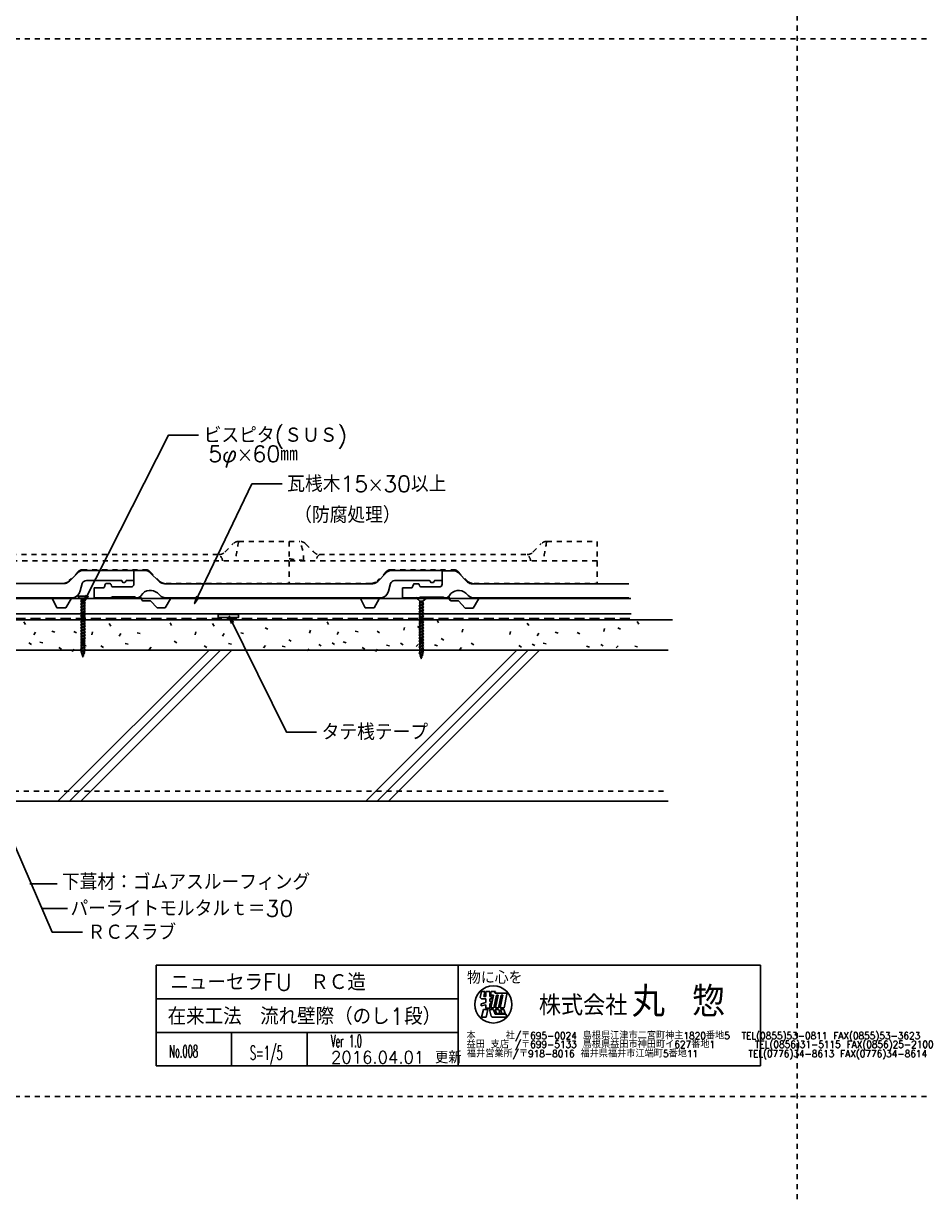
# Model space of a CAD drawing. Extents: x -1727 to 4652, y -2308 to 2357.
# Drawn here: x -768 to 123, y -1146 to 15 of the extents above; entities that cross this region are included whole.
import ezdxf

# ---------------------------------------------------------------- set-up
doc = ezdxf.new("R2010")
doc.units = 0
doc.header["$LTSCALE"] = 5
doc.linetypes.add('DASHED2', pattern=[3, 2, -1])
doc.linetypes.add('DOT', pattern=[2, 1, -1])
for name, color, linetype in [('0-0', 7, 'CONTINUOUS'), ('0-1', 7, 'CONTINUOUS'), ('0-2', 7, 'CONTINUOUS'), ('0-3', 7, 'CONTINUOUS'), ('0-4', 7, 'CONTINUOUS'), ('0-A', 7, 'CONTINUOUS')]:
    doc.layers.add(name, color=color, linetype=linetype)
doc.styles.get("Standard").update_dxf_attribs({"font": 'txt.shx', "bigfont": 'extfont.shx'})

msp = doc.modelspace()

# ---------------------------------------------------------------- linework, layer by layer
at = {"layer": '0-0', "color": 7, "linetype": 'CONTINUOUS'}
for p, q in [((-36.506, -919.6573), (-636.506, -919.6573)), ((-636.506, -919.6573), (-636.506, -1019.6573)), ((-336.506, -919.6573), (-336.506, -1019.6573)), ((-36.506, -919.6573), (-36.506, -1019.6573)), ((-314.8072, -951.6949), (-313.3294, -945.8791)), ((-314.8072, -951.6949), (-313.5114, -952.9774)), ((-313.3294, -945.8791), (-309.9856, -945.8791)), ((-310.9695, -950.7153), (-309.9856, -945.8791)), ((-310.9695, -950.7153), (-309.152, -950.7153)), ((-309.152, -945.8791), (-309.152, -950.7153)), ((-309.152, -945.8791), (-305.2908, -945.8791)), ((-305.2908, -950.7153), (-305.2908, -945.8791)), ((-305.2908, -950.7153), (-303.475, -950.7153)), ((-303.9261, -945.7406), (-304.6578, -949.3372)), ((-304.6578, -949.3372), (-301.5993, -949.3372)), ((-301.5993, -949.3372), (-304.1712, -961.9794)), ((-303.9261, -945.7406), (-299.6987, -945.7406)), ((-303.475, -950.7153), (-303.475, -952.9774)), ((-298.5261, -949.3372), (-301.098, -961.9794)), ((-299.6987, -945.7406), (-300.039, -947.4131)), ((-300.039, -947.4131), (-288.8883, -947.4131)), ((-296.841, -949.3372), (-299.4129, -961.9794)), ((-298.5261, -949.3372), (-296.841, -949.3372)), ((-293.9946, -949.3372), (-296.5665, -961.9794)), ((-292.2937, -949.3372), (-294.8656, -961.9794)), ((-293.9946, -949.3372), (-292.2937, -949.3372)), ((-288.247, -948.4968), (-290.9899, -961.9794)), ((-336.506, -952.9907), (-636.506, -952.9907)), ((-313.8585, -957.9387), (-309.152, -956.737)), ((-313.8585, -957.9387), (-313.8585, -960.1245)), ((-313.8585, -960.1245), (-309.152, -958.9228)), ((-313.5114, -952.9774), (-309.152, -952.9774)), ((-311.5392, -963.4821), (-313.3735, -971.2213)), ((-311.5392, -963.4821), (-307.1293, -963.4821)), ((-309.386, -962.3814), (-305.2908, -962.3814)), ((-309.152, -952.9774), (-309.152, -956.737)), ((-309.152, -958.9228), (-309.152, -962.4594)), ((-307.1293, -963.4821), (-308.9636, -971.2213)), ((-305.5976, -963.4821), (-303.6853, -970.1773)), ((-305.5976, -963.4821), (-301.4996, -963.4821)), ((-305.2908, -955.7512), (-305.2908, -952.9774)), ((-305.2908, -952.9774), (-303.475, -952.9774)), ((-305.2908, -955.7512), (-303.7076, -955.3469)), ((-305.2908, -957.937), (-304.0316, -957.6155)), ((-305.2908, -962.3814), (-305.2908, -957.937)), ((-304.1712, -961.9794), (-301.098, -961.9794)), ((-303.7076, -955.3469), (-304.0316, -957.6155)), ((-301.4996, -963.4821), (-300.0227, -968.1976)), ((-299.9355, -963.4821), (-298.6729, -967.5137)), ((-299.9355, -963.4821), (-296.3489, -963.4821)), ((-299.4129, -961.9794), (-296.5665, -961.9794)), ((-296.3489, -963.4821), (-295.0862, -967.5137)), ((-294.8656, -961.9794), (-290.9899, -961.9794)), ((-294.5653, -963.4821), (-293.3026, -967.5137)), ((-294.5653, -963.4821), (-291.1186, -963.4821)), ((-291.1186, -963.4821), (-289.8559, -967.5137)), ((-308.9636, -971.2213), (-313.3735, -971.2213)), ((-301.034, -971.4013), (-288.6724, -971.4013)), ((-300.0227, -968.1976), (-289.0108, -968.1976)), ((-298.6729, -967.5137), (-295.0862, -967.5137)), ((-293.3026, -967.5137), (-289.8559, -967.5137)), ((-289.0108, -968.1976), (-288.6724, -971.4013)), ((-336.506, -986.324), (-636.506, -986.324)), ((-561.506, -986.324), (-561.506, -1019.6573)), ((-486.506, -986.324), (-486.506, -1019.6573)), ((-636.506, -1019.6573), (-36.506, -1019.6573))]:
    msp.add_line(p, q, dxfattribs=at)
msp.add_circle((-301.6509, -958.6021), 18.4473, dxfattribs=at)
for centre, radius, start, end in [((-289.7805, -948.6727), 1.5436, 6.5455, 54.6882), ((-301.3835, -968.6748), 2.7488, 213.1353, 277.3045)]:
    msp.add_arc(centre, radius, start, end, dxfattribs=at)
at = {"layer": '0-1', "color": 3, "linetype": 'CONTINUOUS'}
for p, q in [((-1070.2403, -555.5489), (-165.2006, -555.5489)), ((-1070.2403, -570.8949), (-165.0268, -570.8949))]:
    msp.add_line(p, q, dxfattribs=at)
at = {"layer": '0-1', "color": 4, "linetype": 'CONTINUOUS'}
for p, q in [((-714.0205, -553.2232), (-714.0215, -553.639)), ((-714.0215, -553.639), (-703.9592, -553.6626)), ((-714.0215, -553.639), (-710.5675, -556.8494)), ((-703.9582, -553.2468), (-714.0205, -553.2232)), ((-707.4542, -556.8567), (-710.5675, -556.8494)), ((-710.5415, -556.8494), (-710.5445, -558.1254)), ((-707.4542, -556.8567), (-707.4571, -558.1117)), ((-703.9592, -553.6626), (-707.4454, -556.8567)), ((-703.9592, -553.6626), (-703.9582, -553.2468)), ((-378.0885, -554.8396), (-378.0895, -555.2554)), ((-378.0895, -555.2554), (-368.0271, -555.279)), ((-378.0895, -555.2554), (-374.6355, -558.4657)), ((-368.0262, -554.8632), (-378.0885, -554.8396)), ((-368.0271, -555.279), (-371.5134, -558.4731)), ((-368.0271, -555.279), (-368.0262, -554.8632)), ((-706.6242, -568.6273), (-711.4301, -570.0817)), ((-706.6173, -565.6959), (-711.4232, -567.1504)), ((-711.4232, -567.1504), (-710.5646, -566.7023)), ((-711.4232, -567.1504), (-710.5667, -567.6025)), ((-706.6104, -562.7646), (-711.4163, -564.219)), ((-711.4163, -564.219), (-710.5577, -563.7709)), ((-711.4163, -564.219), (-710.5598, -564.6711)), ((-706.6036, -559.8332), (-711.4095, -561.2876)), ((-711.4095, -561.2876), (-710.5508, -560.8395)), ((-711.4095, -561.2876), (-710.5529, -561.7397)), ((-711.4027, -558.3852), (-710.7274, -558.104)), ((-710.4756, -558.1046), (-711.4027, -558.3852)), ((-711.4027, -558.3852), (-710.5461, -558.8373)), ((-707.2742, -558.1121), (-710.7274, -558.104)), ((-707.4828, -569.0754), (-710.5736, -570.5339)), ((-710.5667, -567.6025), (-710.5714, -569.6336)), ((-710.5667, -567.6025), (-710.5714, -569.6336)), ((-710.5714, -569.6336), (-707.4807, -568.1752)), ((-707.4484, -558.1117), (-710.5704, -558.1044)), ((-707.4759, -566.144), (-710.5667, -567.6025)), ((-710.5598, -564.6711), (-710.5646, -566.7023)), ((-710.5646, -566.7023), (-707.4738, -565.2438)), ((-707.4691, -563.2127), (-710.5598, -564.6711)), ((-710.5529, -561.7397), (-710.5577, -563.7709)), ((-710.5577, -563.7709), (-707.467, -562.3124)), ((-707.4622, -560.2813), (-710.5529, -561.7397)), ((-710.5461, -558.8373), (-710.5508, -560.8395)), ((-710.5508, -560.8395), (-707.4601, -559.381)), ((-709.0008, -558.1081), (-710.5461, -558.8373)), ((-710.5444, -558.1044), (-710.5445, -558.1254)), ((-707.4828, -569.0754), (-707.4876, -571.1066)), ((-706.6242, -568.6273), (-707.4828, -569.0754)), ((-707.4759, -566.144), (-707.4807, -568.1752)), ((-706.6242, -568.6273), (-707.4807, -568.1752)), ((-706.6173, -565.6959), (-707.4759, -566.144)), ((-707.4691, -563.2127), (-707.4738, -565.2438)), ((-706.6173, -565.6959), (-707.4738, -565.2438)), ((-706.6104, -562.7646), (-707.4691, -563.2127)), ((-707.4622, -560.2813), (-707.467, -562.3124)), ((-706.6104, -562.7646), (-707.467, -562.3124)), ((-706.6036, -559.8332), (-707.4622, -560.2813)), ((-706.6036, -559.8332), (-707.4601, -559.381)), ((-370.6853, -567.3123), (-375.4912, -568.7667)), ((-375.4912, -568.7667), (-374.6326, -568.3186)), ((-375.4912, -568.7667), (-374.6347, -569.2189)), ((-370.6784, -564.3809), (-375.4843, -565.8354)), ((-375.4843, -565.8354), (-374.6257, -565.3873)), ((-375.4843, -565.8354), (-374.6278, -566.2875)), ((-370.6715, -561.4495), (-375.4775, -562.904)), ((-375.4775, -562.904), (-374.6188, -562.4559)), ((-375.4775, -562.904), (-374.6209, -563.3561)), ((-375.4707, -560.0015), (-374.7954, -559.7204)), ((-374.5436, -559.721), (-375.4707, -560.0015)), ((-375.4707, -560.0015), (-374.6141, -560.4536)), ((-371.3421, -559.7285), (-374.7954, -559.7204)), ((-371.5163, -559.7281), (-374.6384, -559.7207)), ((-371.5222, -558.473), (-374.6355, -558.4657)), ((-371.5439, -567.7604), (-374.6347, -569.2189)), ((-374.6278, -566.2875), (-374.6326, -568.3186)), ((-374.6326, -568.3186), (-371.5418, -566.8602)), ((-371.5371, -564.829), (-374.6278, -566.2875)), ((-374.6209, -563.3561), (-374.6257, -565.3873)), ((-374.6257, -565.3873), (-371.5349, -563.9288)), ((-371.5302, -561.8976), (-374.6209, -563.3561)), ((-374.6141, -560.4536), (-374.6188, -562.4559)), ((-374.6188, -562.4559), (-371.5281, -560.9974)), ((-373.0688, -559.7244), (-374.6141, -560.4536)), ((-374.6095, -558.4658), (-374.6125, -559.7418)), ((-374.6124, -559.7208), (-374.6125, -559.7418)), ((-371.5439, -567.7604), (-371.5487, -569.7916)), ((-370.6853, -567.3123), (-371.5439, -567.7604)), ((-371.5371, -564.829), (-371.5418, -566.8602)), ((-370.6853, -567.3123), (-371.5418, -566.8602)), ((-370.6784, -564.3809), (-371.5371, -564.829)), ((-371.5302, -561.8976), (-371.5349, -563.9288)), ((-370.6784, -564.3809), (-371.5349, -563.9288)), ((-370.6715, -561.4495), (-371.5302, -561.8976)), ((-370.6715, -561.4495), (-371.5281, -560.9974)), ((-371.5222, -558.473), (-371.5251, -559.728)), ((-706.6517, -580.3528), (-711.4576, -581.8073)), ((-706.6448, -577.4215), (-711.4507, -578.8759)), ((-711.4507, -578.8759), (-710.5921, -578.4278)), ((-711.4507, -578.8759), (-710.5942, -579.328)), ((-706.6379, -574.4901), (-711.4438, -575.9445)), ((-711.4438, -575.9445), (-710.5852, -575.4964)), ((-711.4438, -575.9445), (-710.5873, -576.3966)), ((-706.631, -571.5587), (-711.437, -573.0131)), ((-711.437, -573.0131), (-710.5783, -572.565)), ((-711.437, -573.0131), (-710.5804, -573.4653)), ((-711.4301, -570.0817), (-710.5714, -569.6336)), ((-711.4301, -570.0817), (-710.5736, -570.5339)), ((-710.5942, -579.328), (-710.5989, -581.3592)), ((-710.5989, -581.3592), (-707.5082, -579.9007)), ((-707.5034, -577.8696), (-710.5942, -579.328)), ((-710.5873, -576.3966), (-710.5921, -578.4278)), ((-710.5921, -578.4278), (-707.5013, -576.9693)), ((-707.4966, -574.9382), (-710.5873, -576.3966)), ((-710.5804, -573.4653), (-710.5852, -575.4964)), ((-710.5852, -575.4964), (-707.4944, -574.038)), ((-707.4897, -572.0068), (-710.5804, -573.4653)), ((-710.5736, -570.5339), (-710.5783, -572.565)), ((-710.5783, -572.565), (-707.4876, -571.1066)), ((-706.6517, -580.3528), (-707.5103, -580.8009)), ((-707.5034, -577.8696), (-707.5082, -579.9007)), ((-706.6517, -580.3528), (-707.5082, -579.9007)), ((-706.6448, -577.4215), (-707.5034, -577.8696)), ((-707.4966, -574.9382), (-707.5013, -576.9693)), ((-706.6448, -577.4215), (-707.5013, -576.9693)), ((-706.6379, -574.4901), (-707.4966, -574.9382)), ((-707.4897, -572.0068), (-707.4944, -574.038)), ((-706.6379, -574.4901), (-707.4944, -574.038)), ((-706.631, -571.5587), (-707.4897, -572.0068)), ((-706.631, -571.5587), (-707.4876, -571.1066)), ((-370.7128, -579.0378), (-375.5187, -580.4923)), ((-375.5187, -580.4923), (-374.66, -580.0442)), ((-375.5187, -580.4923), (-374.6622, -580.9444)), ((-370.7059, -576.1064), (-375.5118, -577.5609)), ((-375.5118, -577.5609), (-374.6532, -577.1128)), ((-375.5118, -577.5609), (-374.6553, -578.013)), ((-370.699, -573.1751), (-375.5049, -574.6295)), ((-375.5049, -574.6295), (-374.6463, -574.1814)), ((-375.5049, -574.6295), (-374.6484, -575.0816)), ((-370.6922, -570.2437), (-375.4981, -571.6981)), ((-375.4981, -571.6981), (-374.6394, -571.25)), ((-375.4981, -571.6981), (-374.6415, -572.1502)), ((-371.5714, -579.4859), (-374.6622, -580.9444)), ((-374.6553, -578.013), (-374.66, -580.0442)), ((-374.66, -580.0442), (-371.5693, -578.5857)), ((-371.5645, -576.5546), (-374.6553, -578.013)), ((-374.6484, -575.0816), (-374.6532, -577.1128)), ((-374.6532, -577.1128), (-371.5624, -575.6543)), ((-371.5577, -573.6232), (-374.6484, -575.0816)), ((-374.6415, -572.1502), (-374.6463, -574.1814)), ((-374.6463, -574.1814), (-371.5556, -572.7229)), ((-371.5508, -570.6918), (-374.6415, -572.1502)), ((-374.6347, -569.2189), (-374.6394, -571.25)), ((-374.6347, -569.2189), (-374.6394, -571.25)), ((-374.6394, -571.25), (-371.5487, -569.7916)), ((-371.5714, -579.4859), (-371.5762, -581.5171)), ((-370.7128, -579.0378), (-371.5714, -579.4859)), ((-371.5645, -576.5546), (-371.5693, -578.5857)), ((-370.7128, -579.0378), (-371.5693, -578.5857)), ((-370.7059, -576.1064), (-371.5645, -576.5546)), ((-371.5577, -573.6232), (-371.5624, -575.6543)), ((-370.7059, -576.1064), (-371.5624, -575.6543)), ((-370.699, -573.1751), (-371.5577, -573.6232)), ((-371.5508, -570.6918), (-371.5556, -572.7229)), ((-370.699, -573.1751), (-371.5556, -572.7229)), ((-370.6922, -570.2437), (-371.5508, -570.6918)), ((-370.6922, -570.2437), (-371.5487, -569.7916)), ((-706.6791, -592.0784), (-711.4851, -593.5328)), ((-706.6723, -589.147), (-711.4782, -590.6014)), ((-711.4782, -590.6014), (-710.6195, -590.1533)), ((-711.4782, -590.6014), (-710.6217, -591.0535)), ((-706.6654, -586.2156), (-711.4713, -587.67)), ((-711.4713, -587.67), (-710.6127, -587.2219)), ((-711.4713, -587.67), (-710.6148, -588.1222)), ((-706.6585, -583.2842), (-711.4644, -584.7387)), ((-711.4644, -584.7387), (-710.6058, -584.2906)), ((-711.4644, -584.7387), (-710.6079, -585.1908)), ((-711.4576, -581.8073), (-710.5989, -581.3592)), ((-711.4576, -581.8073), (-710.601, -582.2594)), ((-710.6217, -591.0535), (-710.6264, -593.0847)), ((-710.6264, -593.0847), (-707.5357, -591.6262)), ((-707.5309, -589.5951), (-710.6217, -591.0535)), ((-710.6148, -588.1222), (-710.6195, -590.1533)), ((-710.6195, -590.1533), (-707.5288, -588.6949)), ((-707.524, -586.6637), (-710.6148, -588.1222)), ((-710.6079, -585.1908), (-710.6127, -587.2219)), ((-710.6127, -587.2219), (-707.5219, -585.7635)), ((-707.5172, -583.7323), (-710.6079, -585.1908)), ((-710.601, -582.2594), (-710.6058, -584.2906)), ((-710.6058, -584.2906), (-707.5151, -582.8321)), ((-707.5103, -580.8009), (-710.601, -582.2594)), ((-706.6791, -592.0784), (-707.5378, -592.5265)), ((-707.5309, -589.5951), (-707.5357, -591.6262)), ((-706.6791, -592.0784), (-707.5357, -591.6262)), ((-706.6723, -589.147), (-707.5309, -589.5951)), ((-707.524, -586.6637), (-707.5288, -588.6949)), ((-706.6723, -589.147), (-707.5288, -588.6949)), ((-706.6654, -586.2156), (-707.524, -586.6637)), ((-707.5172, -583.7323), (-707.5219, -585.7635)), ((-706.6654, -586.2156), (-707.5219, -585.7635)), ((-706.6585, -583.2842), (-707.5172, -583.7323)), ((-707.5103, -580.8009), (-707.5151, -582.8321)), ((-706.6585, -583.2842), (-707.5151, -582.8321)), ((-370.7403, -590.7634), (-375.5462, -592.2178)), ((-375.5462, -592.2178), (-374.6875, -591.7697)), ((-375.5462, -592.2178), (-374.6896, -592.6699)), ((-370.7334, -587.832), (-375.5393, -589.2864)), ((-375.5393, -589.2864), (-374.6807, -588.8383)), ((-375.5393, -589.2864), (-374.6828, -589.7385)), ((-370.7265, -584.9006), (-375.5324, -586.355)), ((-375.5324, -586.355), (-374.6738, -585.9069)), ((-375.5324, -586.355), (-374.6759, -586.8072)), ((-370.7196, -581.9692), (-375.5256, -583.4236)), ((-375.5256, -583.4236), (-374.6669, -582.9755)), ((-375.5256, -583.4236), (-374.669, -583.8758)), ((-371.5989, -591.2115), (-374.6896, -592.6699)), ((-374.6828, -589.7385), (-374.6875, -591.7697)), ((-374.6875, -591.7697), (-371.5968, -590.3112)), ((-371.592, -588.2801), (-374.6828, -589.7385)), ((-374.6759, -586.8072), (-374.6807, -588.8383)), ((-374.6807, -588.8383), (-371.5899, -587.3799)), ((-371.5851, -585.3487), (-374.6759, -586.8072)), ((-374.669, -583.8758), (-374.6738, -585.9069)), ((-374.6738, -585.9069), (-371.583, -584.4485)), ((-371.5783, -582.4173), (-374.669, -583.8758)), ((-374.6622, -580.9444), (-374.6669, -582.9755)), ((-374.6669, -582.9755), (-371.5762, -581.5171)), ((-371.5989, -591.2115), (-371.6037, -593.2426)), ((-370.7403, -590.7634), (-371.5989, -591.2115)), ((-371.592, -588.2801), (-371.5968, -590.3112)), ((-370.7403, -590.7634), (-371.5968, -590.3112)), ((-370.7334, -587.832), (-371.592, -588.2801)), ((-371.5851, -585.3487), (-371.5899, -587.3799)), ((-370.7334, -587.832), (-371.5899, -587.3799)), ((-370.7265, -584.9006), (-371.5851, -585.3487)), ((-371.5783, -582.4173), (-371.583, -584.4485)), ((-370.7265, -584.9006), (-371.583, -584.4485)), ((-370.7196, -581.9692), (-371.5783, -582.4173)), ((-370.7196, -581.9692), (-371.5762, -581.5171)), ((-706.7066, -603.8039), (-711.5125, -605.2583)), ((-706.6998, -600.8725), (-711.5057, -602.327)), ((-711.5057, -602.327), (-710.647, -601.8788)), ((-711.5057, -602.327), (-710.6491, -602.7791)), ((-706.6929, -597.9411), (-711.4988, -599.3956)), ((-711.4988, -599.3956), (-710.6402, -598.9475)), ((-711.4988, -599.3956), (-710.6423, -599.8477)), ((-706.686, -595.0098), (-711.4919, -596.4642)), ((-711.4919, -596.4642), (-710.6333, -596.0161)), ((-711.4919, -596.4642), (-710.6354, -596.9163)), ((-711.4851, -593.5328), (-710.6264, -593.0847)), ((-711.4851, -593.5328), (-710.6285, -593.9849)), ((-710.6491, -602.7791), (-710.6539, -604.8102)), ((-710.6539, -604.8102), (-707.5632, -603.3518)), ((-707.5584, -601.3206), (-710.6491, -602.7791)), ((-710.6423, -599.8477), (-710.647, -601.8788)), ((-710.647, -601.8788), (-707.5563, -600.4204)), ((-707.5515, -598.3892), (-710.6423, -599.8477)), ((-710.6354, -596.9163), (-710.6402, -598.9475)), ((-710.6402, -598.9475), (-707.5494, -597.489)), ((-707.5447, -595.4579), (-710.6354, -596.9163)), ((-710.6285, -593.9849), (-710.6333, -596.0161)), ((-710.6333, -596.0161), (-707.5425, -594.5576)), ((-707.5378, -592.5265), (-710.6285, -593.9849)), ((-706.7066, -603.8039), (-707.5653, -604.252)), ((-707.5584, -601.3206), (-707.5632, -603.3518)), ((-706.7066, -603.8039), (-707.5632, -603.3518)), ((-706.6998, -600.8725), (-707.5584, -601.3206)), ((-707.5515, -598.3892), (-707.5563, -600.4204)), ((-706.6998, -600.8725), (-707.5563, -600.4204)), ((-706.6929, -597.9411), (-707.5515, -598.3892)), ((-707.5447, -595.4579), (-707.5494, -597.489)), ((-706.6929, -597.9411), (-707.5494, -597.489)), ((-706.686, -595.0098), (-707.5447, -595.4579)), ((-707.5378, -592.5265), (-707.5425, -594.5576)), ((-706.686, -595.0098), (-707.5425, -594.5576)), ((-370.7677, -602.4889), (-375.5736, -603.9433)), ((-375.5736, -603.9433), (-374.715, -603.4952)), ((-375.5736, -603.9433), (-374.7171, -604.3954)), ((-370.7609, -599.5575), (-375.5668, -601.0119)), ((-375.5668, -601.0119), (-374.7081, -600.5638)), ((-375.5668, -601.0119), (-374.7102, -601.4641)), ((-370.754, -596.6261), (-375.5599, -598.0806)), ((-375.5599, -598.0806), (-374.7013, -597.6325)), ((-375.5599, -598.0806), (-374.7034, -598.5327)), ((-370.7471, -593.6947), (-375.553, -595.1492)), ((-375.553, -595.1492), (-374.6944, -594.7011)), ((-375.553, -595.1492), (-374.6965, -595.6013)), ((-371.6264, -602.937), (-374.7171, -604.3954)), ((-374.7102, -601.4641), (-374.715, -603.4952)), ((-374.715, -603.4952), (-371.6243, -602.0368)), ((-371.6195, -600.0056), (-374.7102, -601.4641)), ((-374.7034, -598.5327), (-374.7081, -600.5638)), ((-374.7081, -600.5638), (-371.6174, -599.1054)), ((-371.6126, -597.0742), (-374.7034, -598.5327)), ((-374.6965, -595.6013), (-374.7013, -597.6325)), ((-374.7013, -597.6325), (-371.6105, -596.174)), ((-371.6058, -594.1428), (-374.6965, -595.6013)), ((-374.6896, -592.6699), (-374.6944, -594.7011)), ((-374.6944, -594.7011), (-371.6037, -593.2426)), ((-371.6264, -602.937), (-371.6311, -604.9681)), ((-370.7677, -602.4889), (-371.6264, -602.937)), ((-371.6195, -600.0056), (-371.6243, -602.0368)), ((-370.7677, -602.4889), (-371.6243, -602.0368)), ((-370.7609, -599.5575), (-371.6195, -600.0056)), ((-371.6126, -597.0742), (-371.6174, -599.1054)), ((-370.7609, -599.5575), (-371.6174, -599.1054)), ((-370.754, -596.6261), (-371.6126, -597.0742)), ((-371.6058, -594.1428), (-371.6105, -596.174)), ((-370.754, -596.6261), (-371.6105, -596.174)), ((-370.7471, -593.6947), (-371.6058, -594.1428)), ((-370.7471, -593.6947), (-371.6037, -593.2426)), ((-706.7135, -606.7353), (-711.5194, -608.1897)), ((-711.5194, -608.1897), (-710.6608, -607.7416)), ((-711.5194, -608.1897), (-710.6028, -608.6135)), ((-711.5125, -605.2583), (-710.6539, -604.8102)), ((-711.5125, -605.2583), (-710.656, -605.7105)), ((-710.656, -605.7105), (-710.6608, -607.7416)), ((-710.6608, -607.7416), (-707.57, -606.2832)), ((-707.5653, -604.252), (-710.656, -605.7105)), ((-707.5721, -607.1834), (-710.6028, -608.6135)), ((-710.0818, -610.3965), (-710.6028, -608.6135)), ((-707.3242, -609.8494), (-710.5611, -610.829)), ((-710.5611, -610.829), (-710.0818, -610.3965)), ((-710.5611, -610.829), (-709.8509, -611.1868)), ((-710.0818, -610.3965), (-707.8505, -609.3437)), ((-708.1615, -610.3896), (-709.8509, -611.1868)), ((-709.2759, -613.1545), (-709.8509, -611.1868)), ((-709.601, -613.4734), (-709.2759, -613.1545)), ((-709.601, -613.4734), (-709.2173, -613.3552)), ((-709.601, -613.4734), (-709.131, -613.6506)), ((-709.131, -613.6506), (-709.2173, -613.3552)), ((-709.131, -613.6506), (-709.0256, -613.2962)), ((-709.0256, -613.2962), (-708.5387, -613.1463)), ((-708.8631, -612.7496), (-708.1615, -610.3896)), ((-708.5387, -613.1463), (-708.8631, -612.7496)), ((-707.3242, -609.8494), (-708.1615, -610.3896)), ((-707.8505, -609.3437), (-707.575, -608.417)), ((-707.3242, -609.8494), (-707.8505, -609.3437)), ((-707.5721, -607.1834), (-707.575, -608.417)), ((-706.7135, -606.7353), (-707.5721, -607.1834)), ((-707.5653, -604.252), (-707.57, -606.2832)), ((-706.7135, -606.7353), (-707.57, -606.2832)), ((-370.7815, -608.3517), (-375.5874, -609.8061)), ((-375.5874, -609.8061), (-374.7287, -609.358)), ((-375.5874, -609.8061), (-374.6708, -610.2299)), ((-370.7746, -605.4203), (-375.5805, -606.8747)), ((-375.5805, -606.8747), (-374.7219, -606.4266)), ((-375.5805, -606.8747), (-374.724, -607.3268)), ((-374.724, -607.3268), (-374.7287, -609.358)), ((-374.7287, -609.358), (-371.638, -607.8995)), ((-371.6332, -605.8684), (-374.724, -607.3268)), ((-374.7171, -604.3954), (-374.7219, -606.4266)), ((-374.7219, -606.4266), (-371.6311, -604.9681)), ((-371.6401, -608.7998), (-374.6708, -610.2299)), ((-374.1498, -612.0129), (-374.6708, -610.2299)), ((-371.3922, -611.4658), (-374.6291, -612.4454)), ((-374.6291, -612.4454), (-374.1498, -612.0129)), ((-374.6291, -612.4454), (-373.9189, -612.8032)), ((-374.1498, -612.0129), (-371.9185, -610.96)), ((-372.2295, -612.006), (-373.9189, -612.8032)), ((-373.3439, -614.7709), (-373.9189, -612.8032)), ((-373.669, -615.0898), (-373.3439, -614.7709)), ((-373.669, -615.0898), (-373.2853, -614.9716)), ((-373.669, -615.0898), (-373.1989, -615.267)), ((-373.1989, -615.267), (-373.2853, -614.9716)), ((-373.1989, -615.267), (-373.0936, -614.9126)), ((-373.0936, -614.9126), (-372.6067, -614.7626)), ((-372.9311, -614.366), (-372.2295, -612.006)), ((-372.6067, -614.7626), (-372.9311, -614.366)), ((-371.3922, -611.4658), (-372.2295, -612.006)), ((-371.9185, -610.96), (-371.643, -610.0334)), ((-371.3922, -611.4658), (-371.9185, -610.96)), ((-371.6401, -608.7998), (-371.643, -610.0334)), ((-370.7815, -608.3517), (-371.6401, -608.7998)), ((-371.6332, -605.8684), (-371.638, -607.8995)), ((-370.7815, -608.3517), (-371.638, -607.8995)), ((-370.7746, -605.4203), (-371.6332, -605.8684)), ((-370.7746, -605.4203), (-371.6311, -604.9681))]:
    msp.add_line(p, q, dxfattribs=at)
at = {"layer": '0-1', "color": 7, "linetype": 'DASHED2'}
msp.add_line((-1166.2054, -575.6429), (-165.0268, -575.6429), dxfattribs=at)
at = {"layer": '0-1', "color": 4, "linetype": 'CONTINUOUS'}
for points in [[(-707.2742, -558.1121), (-707.2932, -558.1754), (-707.3112, -558.2389), (-707.3281, -558.3027), (-707.3441, -558.3666), (-707.3591, -558.4308), (-707.373, -558.4952), (-707.3859, -558.5597), (-707.3978, -558.6244), (-707.4087, -558.6893), (-707.4186, -558.7543), (-707.4274, -558.8194), (-707.4352, -558.8846), (-707.4419, -558.9499), (-707.4476, -559.0153), (-707.4523, -559.0808), (-707.456, -559.1463), (-707.4586, -559.2119), (-707.4601, -559.2774), (-707.4607, -559.343), (-707.4602, -559.4087)], [(-371.3421, -559.7285), (-371.3611, -559.7918), (-371.3791, -559.8553), (-371.3961, -559.919), (-371.4121, -559.983), (-371.4271, -560.0472), (-371.441, -560.1115), (-371.4539, -560.1761), (-371.4658, -560.2408), (-371.4767, -560.3056), (-371.4865, -560.3706), (-371.4954, -560.4357), (-371.5031, -560.501), (-371.5099, -560.5663), (-371.5156, -560.6317), (-371.5203, -560.6971), (-371.5239, -560.7627), (-371.5265, -560.8282), (-371.5281, -560.8938), (-371.5286, -560.9594), (-371.5281, -561.025)]]:
    msp.add_lwpolyline(points, dxfattribs=at)
at = {"layer": '0-1', "color": 7, "linetype": 'CONTINUOUS'}
msp.add_lwpolyline([(-574.7565, -574.5708), (-554.7565, -574.5708), (-554.7565, -571.5708), (-574.7565, -571.5708), (-574.7565, -574.5708)], close=True, dxfattribs=at)
at = {"layer": '0-2', "color": 2, "linetype": 'DOT'}
for p, q in [((-554.4987, -499.0011), (-504.3149, -499.0011)), ((-504.3149, -499.0052), (-493.6995, -499.0052)), ((-504.3149, -499.0052), (-504.3149, -540.8514)), ((-504.3149, -499.0052), (-504.3149, -540.8514)), ((-248.6877, -499.0011), (-198.5038, -499.0011)), ((-198.5038, -499.0052), (-198.5038, -540.8514)), ((-568.2215, -509.637), (-559.8779, -501.2166)), ((-488.0633, -501.3513), (-480.5859, -508.8806)), ((-262.4104, -509.637), (-254.0668, -501.2166)), ((-504.2313, -518.2911), (-809.9737, -518.2911)), ((-780.2177, -512.0999), (-574.0433, -512.0999)), ((-198.4202, -518.2911), (-504.1627, -518.2911)), ((-474.4066, -512.0999), (-268.2322, -512.0999)), ((-713.3916, -528.589), (-722.9789, -538.1763)), ((-709.8173, -527.1085), (-646.9149, -527.1085)), ((-642.8468, -528.589), (-632.6809, -538.755)), ((-407.5805, -528.589), (-417.1678, -538.1763)), ((-404.0062, -527.1085), (-341.1039, -527.1085)), ((-337.0358, -528.589), (-326.8698, -538.755)), ((-729.1365, -540.8514), (-810.1259, -540.8514)), ((-626.6042, -540.8514), (-504.3149, -540.8514)), ((-423.3255, -540.8514), (-504.3149, -540.8514)), ((-320.7931, -540.8514), (-198.5038, -540.8514))]:
    msp.add_line(p, q, dxfattribs=at)
at = {"layer": '0-2', "color": 2, "linetype": 'CONTINUOUS'}
for p, q in [((-714.1322, -530.2319), (-722.3678, -538.5245)), ((-708.7919, -527.7994), (-658.5476, -527.7994)), ((-658.4819, -527.898), (-658.4819, -537.8091)), ((-658.4162, -541.3587), (-658.4162, -527.9965)), ((-646.561, -527.9965), (-658.4162, -527.9965)), ((-642.6738, -529.728), (-633.1783, -539.179)), ((-408.1897, -530.3514), (-416.4253, -538.6441)), ((-402.8494, -527.919), (-352.6051, -527.919)), ((-352.5394, -528.0175), (-352.5394, -537.9286)), ((-352.4737, -541.4783), (-352.4737, -528.1161)), ((-340.6185, -528.1161), (-352.4737, -528.1161)), ((-336.7313, -529.8475), (-327.2358, -539.2986)), ((-727.736, -540.8703), (-934.1369, -540.8703)), ((-709.8097, -540.7662), (-711.8568, -548.1377)), ((-705.6258, -537.8264), (-671.0595, -537.8264)), ((-697.7652, -545.0176), (-697.7652, -554.9024)), ((-697.7652, -545.0176), (-688.7606, -545.0176)), ((-687.0217, -541.6981), (-687.7073, -544.1249)), ((-685.8932, -540.9137), (-682.2843, -540.9137)), ((-681.1714, -541.6981), (-680.7786, -543.069)), ((-679.5825, -544.0621), (-660.0891, -544.0621)), ((-670.2714, -538.3362), (-670.0678, -539.0213)), ((-667.6303, -539.7843), (-669.0601, -539.7843)), ((-666.4987, -538.401), (-666.6753, -539.0213)), ((-658.4819, -537.8091), (-666.007, -537.8091)), ((-421.7935, -540.9899), (-628.1944, -540.9899)), ((-403.8672, -540.8857), (-405.9143, -548.2573)), ((-399.6833, -537.946), (-365.117, -537.946)), ((-391.8227, -545.1372), (-391.8227, -555.022)), ((-391.8227, -545.1372), (-382.8181, -545.1372)), ((-381.0792, -541.8177), (-381.7648, -544.2445)), ((-379.9507, -541.0333), (-376.3418, -541.0333)), ((-375.2289, -541.8177), (-374.8361, -543.1885)), ((-373.64, -544.1816), (-354.1466, -544.1816)), ((-364.3289, -538.4558), (-364.1253, -539.1408)), ((-361.6878, -539.9039), (-363.1176, -539.9039)), ((-360.5562, -538.5206), (-360.7328, -539.1408)), ((-352.5394, -537.9286), (-360.0645, -537.9286)), ((-167.2048, -541.1094), (-322.2519, -541.1094)), ((-932.7781, -554.8692), (-719.3959, -554.8692)), ((-734.8551, -564.8825), (-739.9773, -554.7895)), ((-726.0771, -564.9644), (-720.9163, -556.0238)), ((-697.5912, -554.9887), (-681.946, -554.9887)), ((-679.9456, -554.0861), (-657.4366, -554.0861)), ((-650.7132, -557.136), (-652.106, -552.9217)), ((-635.09, -550.1364), (-632.5163, -552.6358)), ((-627.5801, -565.0866), (-622.3112, -556.0545)), ((-626.8356, -554.9887), (-413.4534, -554.9887)), ((-428.9126, -565.0021), (-434.0348, -554.9091)), ((-420.1346, -565.0839), (-414.9738, -556.1434)), ((-391.6487, -555.1083), (-376.0035, -555.1083)), ((-374.0031, -554.2056), (-351.4941, -554.2056)), ((-344.7707, -557.2556), (-346.1635, -553.0413)), ((-329.1475, -550.256), (-326.5738, -552.7554)), ((-321.6376, -565.2061), (-316.3687, -556.1741)), ((-320.8931, -555.1083), (-167.2048, -555.1083)), ((-726.0299, -564.8825), (-734.8551, -564.8825)), ((-649.501, -557.9141), (-642.083, -557.9141)), ((-635.5379, -565.0866), (-642.083, -557.9141)), ((-635.5379, -565.0866), (-627.5801, -565.0866)), ((-420.0874, -565.0021), (-428.9126, -565.0021)), ((-343.5585, -558.0337), (-336.1405, -558.0337)), ((-329.5953, -565.2061), (-336.1405, -558.0337)), ((-329.5953, -565.2061), (-321.6376, -565.2061))]:
    msp.add_line(p, q, dxfattribs=at)
at = {"layer": '0-2', "color": 2, "linetype": 'DOT'}
for centre, radius, start, end in [((-554.4109, -506.8678), 7.8628, 90.4761, 134.0511), ((1604.2695, -893.4824), 2194.5149, 169.6443, 170.1559), ((-493.703, -506.957), 7.9517, 44.8267, 89.9753), ((-536.0695, -516.9642), 46.0189, 358.8291, 382.9702), ((-248.5998, -506.8678), 7.8628, 90.4761, 134.0511), ((1910.0806, -893.4824), 2194.5149, 169.6443, 170.1559), ((-573.9933, -504.0895), 8.0056, 271.0628, 316.1349), ((-474.0371, -503.8188), 8.277, 217.7016, 266.9332), ((-268.1823, -504.0895), 8.0056, 271.0628, 316.1349), ((-580.2242, -519.5753), 9.8322, 7.5048, 49.5469), ((-474.9627, -320.2085), 198.2717, 261.4664, 266.2489), ((-470.5233, -517.9844), 6.8857, 121.184, 184.005), ((-274.4131, -519.5753), 9.8322, 7.5048, 49.5469), ((-709.693, -532.4632), 5.3562, 91.3288, 133.6711), ((-646.5149, -532.3387), 5.2455, 45.63, 94.3735), ((-403.882, -532.4632), 5.3562, 91.3288, 133.6711), ((-340.7039, -532.3387), 5.2455, 45.63, 94.3735), ((-729.8025, -530.894), 9.9797, 273.8263, 313.1375), ((-626.5894, -530.9536), 9.8979, 232.0167, 269.9144), ((-423.9914, -530.894), 9.9797, 273.8263, 313.1375), ((-320.7784, -530.9536), 9.8979, 232.0167, 269.9144)]:
    msp.add_arc(centre, radius, start, end, dxfattribs=at)
at = {"layer": '0-2', "color": 2, "linetype": 'CONTINUOUS'}
for centre, radius, start, end in [((-708.3955, -535.7481), 7.9586, 92.8551, 136.1225), ((-647.7274, -535.8457), 7.9354, 47.6136, 81.5477), ((-402.453, -535.8677), 7.9586, 92.8551, 136.1225), ((-341.7849, -535.9653), 7.9354, 47.6136, 81.5477), ((-727.9805, -533.0161), 7.8561, 271.7835, 298.3869), ((-728.0531, -532.8733), 8.0162, 298.3583, 315.1724), ((-705.2099, -542.8654), 5.0561, 94.7176, 155.4691), ((-688.9819, -543.6611), 1.3563, 279.3936, 340.0066), ((-685.7901, -542.2621), 1.3545, 94.6967, 155.3956), ((-682.403, -542.2621), 1.3545, 24.6042, 85.3077), ((-679.4724, -542.7125), 1.354, 195.2621, 265.3338), ((-671.096, -538.7163), 0.9079, 24.7452, 87.6957), ((-668.9575, -538.6121), 1.1833, 200.2286, 265.0267), ((-667.7781, -538.6203), 1.1734, 277.237, 340.0187), ((-665.6499, -538.7127), 0.9034, 94.6845, 157.8226), ((-661.1281, -541.3545), 2.712, 275.6876, 359.911), ((-628.1559, -533.1202), 7.8698, 230.3435, 269.7193), ((-422.038, -533.1356), 7.8561, 271.7835, 298.3869), ((-422.1106, -532.9928), 8.0162, 298.3583, 315.1724), ((-399.2674, -542.9849), 5.0561, 94.7176, 155.4691), ((-383.0394, -543.7807), 1.3563, 279.3936, 340.0066), ((-379.8476, -542.3816), 1.3545, 94.6967, 155.3956), ((-376.4605, -542.3816), 1.3545, 24.6042, 85.3077), ((-373.5298, -542.8321), 1.354, 195.2621, 265.3338), ((-365.1535, -538.8358), 0.9079, 24.7452, 87.6957), ((-363.015, -538.7317), 1.1833, 200.2286, 265.0267), ((-361.8356, -538.7399), 1.1734, 277.237, 340.0187), ((-359.7074, -538.8322), 0.9034, 94.6845, 157.8226), ((-355.1856, -541.4741), 2.712, 275.6876, 359.911), ((-322.2134, -533.2397), 7.8698, 230.3435, 269.7193), ((-719.7881, -556.779), 1.3576, 90.085, 146.2039), ((-719.8322, -546.7712), 8.0916, 273.0906, 350.2777), ((-681.9826, -553.598), 1.3912, 270.5608, 317.5045), ((-679.9285, -555.4854), 1.3994, 90.7027, 137.3587), ((-658.2053, -555.7563), 1.6842, 39.6692, 80.9986), ((-655.466, -551.4794), 3.5119, 245.7412, 275.1431), ((-655.4208, -549.9496), 5.0383, 274.6278, 328.4766), ((-642.9556, -556.9244), 9.2519, 92.9199, 152.02), ((-649.4987, -556.5304), 1.3571, 206.5019, 269.9002), ((-642.1872, -558.869), 11.2529, 50.8982, 96.3246), ((-626.8331, -546.9488), 8.0399, 225.0191, 269.982), ((-620.1588, -557.7075), 2.7139, 90.0708, 142.4764), ((-413.8456, -556.8985), 1.3576, 90.085, 146.2039), ((-413.8897, -546.8908), 8.0916, 273.0906, 350.2777), ((-376.0401, -553.7176), 1.3912, 270.5608, 317.5045), ((-373.986, -555.6049), 1.3994, 90.7027, 137.3587), ((-352.2628, -555.8759), 1.6842, 39.6692, 80.9986), ((-349.5235, -551.599), 3.5119, 245.7412, 275.1431), ((-349.4783, -550.0691), 5.0383, 274.6278, 328.4766), ((-337.0131, -557.044), 9.2519, 92.9199, 152.02), ((-343.5562, -556.65), 1.3571, 206.5019, 269.9002), ((-336.2447, -558.9886), 11.2529, 50.8982, 96.3246), ((-320.8906, -547.0684), 8.0399, 225.0191, 269.982), ((-314.2163, -557.827), 2.7139, 90.0708, 142.4764)]:
    msp.add_arc(centre, radius, start, end, dxfattribs=at)
at = {"layer": '0-2', "color": 7}
for p in [(0, 0), (0, -1050), (0, -1050)]:
    msp.add_point(p, dxfattribs=at)
at = {"layer": '0-3', "color": 7, "linetype": 'CONTINUOUS'}
for p, q in [((-761.9437, -838.8854), (-734.5449, -838.8854)), ((-749.8785, -863.3698), (-724.3033, -863.3698))]:
    msp.add_line(p, q, dxfattribs=at)
for points in [[(-708.2188, -559.4731), (-624.2361, -393.6232), (-594.2361, -393.6232)], [(-598.2859, -560.7827), (-541.2521, -441.9623), (-511.2521, -441.9623)], [(-705.9458, -552.2174), (-708.2188, -559.4731), (-703.7154, -553.3468)], [(-596.1673, -553.4803), (-598.2859, -560.7827), (-593.9135, -554.5622)], [(-563.8994, -573.3286), (-507.0718, -688.2658), (-477.0718, -688.2658)], [(-559.4548, -579.4977), (-563.8994, -573.3286), (-561.6959, -580.6057)], [(-870.016, -585.3749), (-739.5478, -887.0077), (-709.5478, -887.0077)]]:
    msp.add_lwpolyline(points, dxfattribs=at)
at = {"layer": '0-4', "color": 4, "linetype": 'CONTINUOUS'}
for p, q in [((-1167.653, -576.9036), (-123.9395, -576.9036)), ((-1167.653, -606.9036), (-128.1624, -606.9036)), ((-1167.653, -756.9036), (-128.1624, -756.9036))]:
    msp.add_line(p, q, dxfattribs=at)
at = {"layer": '0-4', "color": 7, "linetype": 'CONTINUOUS'}
for p, q in [((-766.1759, -581.5878), (-767.6758, -578.9896)), ((-681.4681, -583.0355), (-682.968, -580.4372)), ((-621.0567, -582.5783), (-622.5568, -579.9804)), ((-578.7973, -583.0355), (-580.2973, -580.4372)), ((-465.1709, -581.4704), (-466.6708, -578.8721)), ((-356.0036, -579.8723), (-357.5037, -577.2744)), ((-266.5354, -582.6252), (-268.0353, -580.027)), ((-157.3681, -581.0272), (-158.8682, -578.4292)), ((-756.3039, -588.9917), (-757.8042, -591.59)), ((-739.8513, -588.1689), (-736.9535, -588.9453)), ((-715.5582, -589.8539), (-718.1562, -588.3539)), ((-699.5664, -588.7938), (-700.3427, -591.6918)), ((-671.5961, -590.4394), (-673.0963, -593.0376)), ((-655.1435, -589.6166), (-652.2457, -590.393)), ((-596.8956, -588.7938), (-597.672, -591.6918)), ((-568.9254, -590.4394), (-570.4256, -593.0376)), ((-552.4727, -589.6166), (-549.5749, -590.393)), ((-525.6302, -586.2131), (-528.2281, -584.7132)), ((-483.2692, -587.2287), (-484.0455, -590.1267)), ((-455.2989, -588.8743), (-456.7991, -591.4725)), ((-438.8463, -588.0515), (-435.9485, -588.8279)), ((-414.5532, -589.7364), (-417.1512, -588.2365)), ((-389.8326, -584.3761), (-390.6089, -587.274)), ((-374.2035, -585.0722), (-376.8015, -583.5723)), ((-331.8425, -586.0878), (-332.6189, -588.9858)), ((-284.6337, -588.3836), (-285.41, -591.2816)), ((-256.6634, -590.0291), (-258.1636, -592.6274)), ((-240.2108, -589.2064), (-237.313, -589.9827)), ((-215.9177, -590.8913), (-218.5157, -589.3914)), ((-191.1971, -585.5309), (-191.9734, -588.4289)), ((-175.568, -586.2271), (-178.1659, -584.7271)), ((-762.7978, -599.8468), (-760.1997, -601.3465)), ((-748.9002, -599.6863), (-751.798, -598.9096)), ((-705.8626, -602.8021), (-708.7604, -602.0255)), ((-691.3398, -602.7788), (-688.7418, -604.2788)), ((-664.1924, -601.1339), (-667.0902, -600.3573)), ((-618.4569, -598.1786), (-615.8588, -599.6782)), ((-588.669, -602.7788), (-586.0711, -604.2788)), ((-561.5216, -601.1339), (-564.4194, -600.3573)), ((-527.7214, -602.4915), (-529.8427, -604.6128)), ((-508.483, -603.721), (-511.3807, -602.9443)), ((-504.8305, -596.6135), (-502.2323, -598.1131)), ((-475.0426, -601.2137), (-472.4446, -602.7137)), ((-461.7928, -599.7294), (-459.1947, -601.229)), ((-447.8952, -599.5688), (-450.793, -598.7922)), ((-404.8575, -602.6847), (-407.7553, -601.908)), ((-393.7535, -600.1368), (-391.1554, -601.6365)), ((-376.2947, -601.3506), (-378.416, -603.4719)), ((-357.0563, -602.58), (-359.9541, -601.8034)), ((-353.4038, -595.4726), (-350.8057, -596.9722)), ((-323.6159, -600.0728), (-321.0179, -601.5728)), ((-276.407, -602.3686), (-273.8091, -603.8685)), ((-263.1573, -600.8842), (-260.5592, -602.3839)), ((-249.2597, -600.7237), (-252.1575, -599.947)), ((-206.222, -603.8396), (-209.1198, -603.0629)), ((-195.118, -601.2917), (-192.5199, -602.7913)), ((-177.6592, -602.5054), (-179.7805, -604.6267)), ((-158.4208, -603.7349), (-161.3186, -602.9582)), ((-733.87, -756.9036), (-583.87, -606.9036)), ((-733.0099, -604.447), (-730.412, -605.947)), ((-722.5563, -756.9036), (-572.5563, -606.9036)), ((-717.6494, -606.1323), (-719.7707, -608.2535)), ((-711.2426, -756.9036), (-561.2426, -606.9036)), ((-641.3478, -604.0566), (-643.4691, -606.1779)), ((-484.6837, -605.6074), (-486.805, -607.7287)), ((-432.0049, -604.3296), (-429.407, -605.8295)), ((-428.3999, -756.9036), (-278.3999, -606.9036)), ((-416.6444, -606.0148), (-418.7657, -608.1361)), ((-417.0862, -756.9036), (-267.0862, -606.9036)), ((-405.7725, -756.9036), (-255.7725, -606.9036)), ((-333.2571, -604.4665), (-335.3783, -606.5877))]:
    msp.add_line(p, q, dxfattribs=at)
at = {"layer": '0-4', "color": 4, "linetype": 'DOT'}
msp.add_line((-1167.653, -746.9036), (-128.1624, -746.9036), dxfattribs=at)
at = {"layer": '0-A', "color": 7, "linetype": 'DOT'}
for p, q in [((0, 2352.946), (0, -2307.9224)), ((-1726.8095, 0), (4652.0253, 0)), ((-1726.8095, -1050), (4652.0253, -1050))]:
    msp.add_line(p, q, dxfattribs=at)

# ---------------------------------------------------------------- texts
at = {"layer": '0-0', "color": 7}
for s, height, p in [('ニューセラFU\u3000ＲＣ造', 16.7, (-622.201, -944.8836)), ('物に心を', 12.5, (-327.8191, -938.2052)), ('丸 惣', 30, (-164.2557, -971.0184)), ('株式会社', 20, (-256.5769, -969.556)), ('在来工法\u3000流れ壁際（のし1段）', 16.7, (-625.0261, -978.7845)), ('2016.04.01 更新', 12, (-462.8225, -1017.1598))]:
    msp.add_text(s, height=height, dxfattribs=at).set_placement(p)
for s, height, width, p in [('本 \u3000 \u3000社/〒695-0024 島根県江津市二宮町神主1820番地5  TEL(0855)53-0811 FAX(0855)53-3623', 7, 0.9286, (-328.3148, -993.1021)), ('S=1/5', 14, 0.5, (-543.3086, -1013.691)), ('Ver 1.0', 12, 0.5, (-462.9149, -1000.9464)), ('益田 支店 /〒699-5133 島根県益田市神田町イ627番地1     TEL(0856)31-5115 FAX(0856)25-2100', 7, 0.9286, (-328.3148, -1001.8565)), ('No.008', 12, 0.5, (-623.3542, -1011.1289)), ('福井営業所/〒918-8016 福井県福井市江端町5番地11\u3000\u3000    TEL(0776)34-8613 FAX(0776)34-8614', 7, 0.9286, (-327.9755, -1011.0167))]:
    msp.add_text(s, height=height, dxfattribs=dict(at, width=width)).set_placement(p)
at = {"layer": '0-3', "color": 7}
for s, p in [('ビスピタ(ＳＵＳ)', (-589.2361, -401.6232)), ('5φ×60㎜', (-584.6035, -420.1704)), ('瓦桟木15×30以上', (-506.2521, -449.9623)), ('（防腐処理）', (-499.3309, -480.7772)), ('タテ桟テープ', (-472.0718, -696.2658)), ('下葺材：ゴムアスルーフィング', (-729.9131, -845.1005)), ('パーライトモルタルｔ＝30', (-721.3911, -871.4107)), ('ＲＣスラブ', (-704.5478, -895.0077))]:
    msp.add_text(s, height=16, dxfattribs=at).set_placement(p)

doc.saveas('drawing.dxf')
